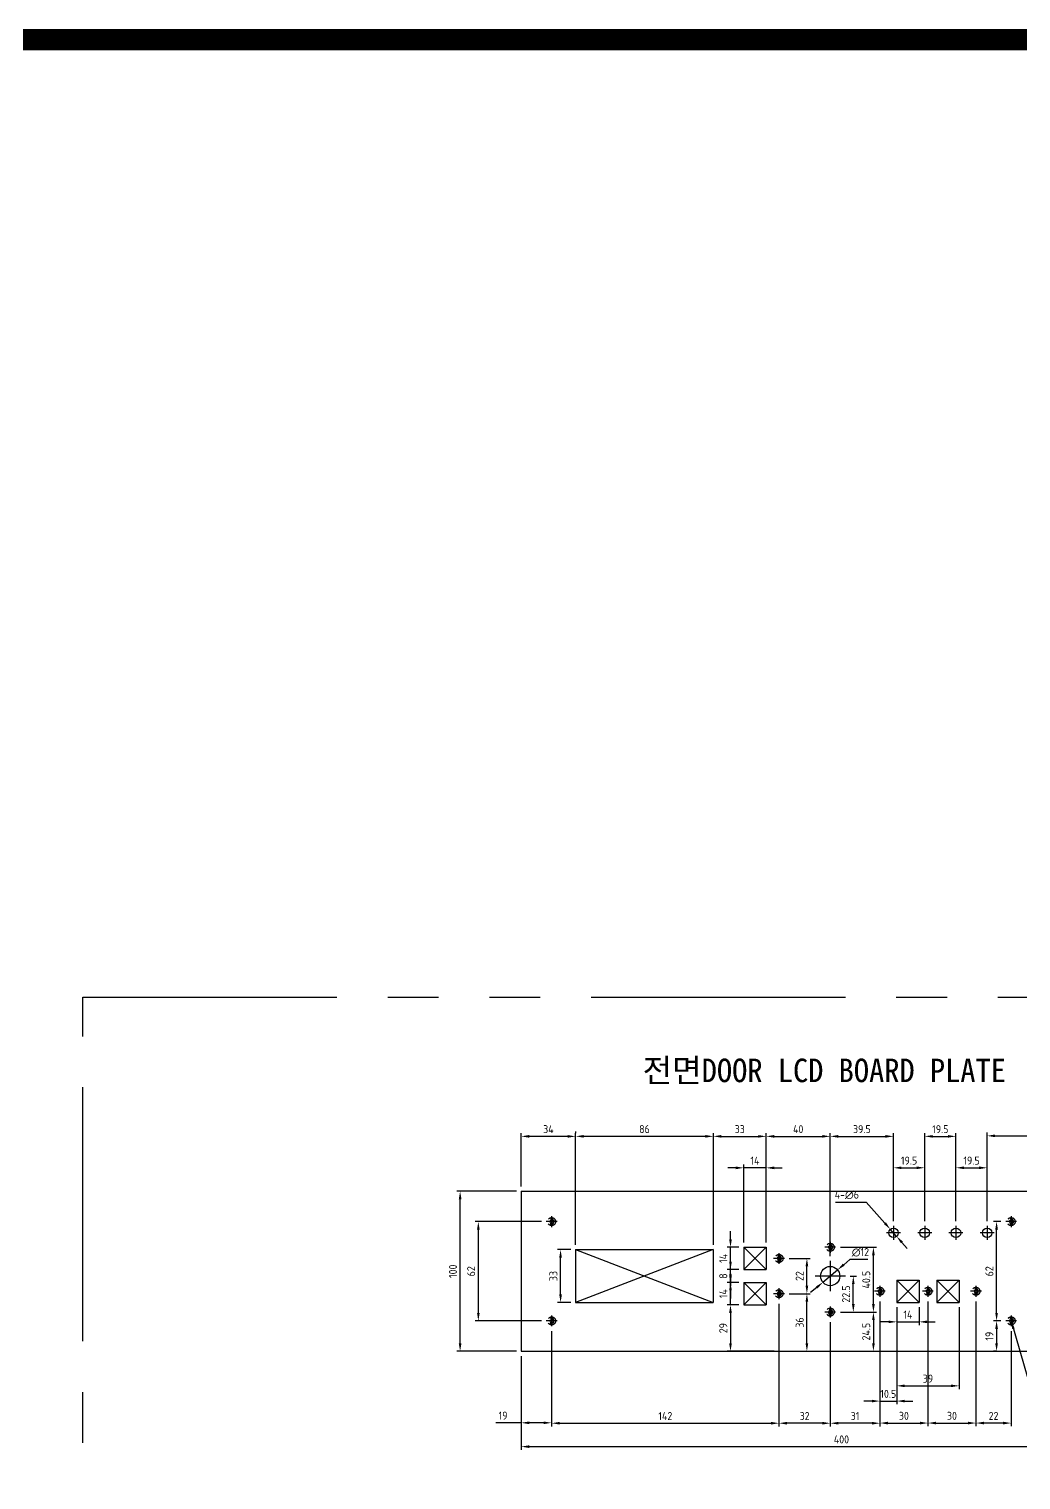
# Model space of a CAD drawing. Header units: millimetres. Extents: x 24815 to 37207, y -9299 to 5469.
# Drawn here: x 28806 to 29426, y 4474 to 5381 of the extents above; entities that cross this region are included whole.
import ezdxf
from ezdxf.enums import TextEntityAlignment as Align

# ---------------------------------------------------------------- set-up
doc = ezdxf.new("R2010")
doc.units = ezdxf.units.MM
for name, pattern in [('CENTER', [50.8, 31.75, -6.35, 6.35, -6.35]), ('HIDDEN', [9.525, 6.35, -3.175]), ('PHANTOM2', [31.75, 15.875, -3.175, 3.175, -3.175, 3.175, -3.175])]:
    doc.linetypes.add(name, pattern=pattern)
for name, color, linetype in [('CEN', 1, 'CENTER'), ('CENTER', 1, 'CENTER'), ('FORMAT-1', 7, 'Continuous')]:
    doc.layers.add(name, color=color, linetype=linetype)
doc.styles.add('HAN', font='')
doc.styles.get("Standard").update_dxf_attribs({"font": 'ISOCP.SHX', "bigfont": 'WHGTXT.SHX'})
doc.styles.get('HAN').set_extended_font_data('GulimChe')
doc.dimstyles.new('PSTEK-2', dxfattribs={"dimtxt": 5, "dimasz": 5, "dimexe": 2, "dimexo": 3, "dimgap": 2, "dimtad": 1, "dimtoh": 1, "dimrnd": 0.05, "dimdsep": 46, "dimtxsty": 'Standard', "dimcen": 0, "dimclrt": 3, "dimadec": 1, "dimazin": 2, "dimtfac": 1, "dimtmove": 0, "dimatfit": 3, "dimfxl": 0, "dimtolj": 1, "dimtzin": 0, "dimarcsym": 0})

# ---------------------------------------------------------------- blocks, each defined once
blk = doc.blocks.new('format-3')
at = {"layer": 'FORMAT-1', "const_width": 0.7}
blk.add_lwpolyline([(13, 5), (13, 286.3), (414.5, 286.3), (414.5, 5)], close=True, dxfattribs=at)
at = {"style": 'HAN'}
for tag, height, p in [('MODEL-NAME', 3, (386.095, 31.525)), ('SCALE', 2.7, (320.808, 26.294)), ('PART-NAME', 3, (386.095, 26.294)), ('PART-NO', 3, (386.095, 21.014)), ('DRA-BY', 3, (260.72, 19.442)), ('CH-BY', 3, (277.209, 19.442)), ('APP-BY', 3, (293.697, 19.442)), ('관련업체', 3, (333.523, 9.263)), ('DRA-DATE', 2.5, (260.72, 7.475)), ('CH-DATE', 2.5, (277.209, 7.475)), ('APP-DATE', 2.5, (293.697, 7.475))]:
    blk.add_attdef(tag, text='', height=height, dxfattribs=at).set_placement(p, align=Align.MIDDLE_CENTER)
blk = doc.blocks.new('*D308')
at = {"color": 0, "lineweight": -2}
for p, q in [((29281.09, 4612.59), (29294.14, 4612.59)), ((29292.14, 4595.59), (29292.14, 4607.59)), ((29281.09, 4590.59), (29294.14, 4590.59))]:
    blk.add_line(p, q, dxfattribs=at)
at = {"color": 0}
for points in [[(29291.3, 4607.59), (29292.97, 4607.59), (29292.14, 4612.59)], [(29291.3, 4595.59), (29292.97, 4595.59), (29292.14, 4590.59)]]:
    blk.add_solid(points, dxfattribs=at)
at = {"layer": 'Defpoints', "color": 0}
for p in [(29278.09, 4612.59), (29292.14, 4612.59), (29278.09, 4590.59)]:
    blk.add_point(p, dxfattribs=at)
at = {"color": 2, "insert": (29287.63, 4601.59), "char_height": 5, "attachment_point": 5, "rotation": 90}
blk.add_mtext('\\A1;22', dxfattribs=at)
blk = doc.blocks.new('*D309')
at = {"color": 0, "lineweight": -2}
for p, q in [((29266.71, 4627.09), (29266.71, 4690.87)), ((29271.71, 4688.87), (29301.71, 4688.87)), ((29306.71, 4614.07), (29306.71, 4690.87))]:
    blk.add_line(p, q, dxfattribs=at)
at = {"color": 0}
for points in [[(29271.71, 4689.71), (29271.71, 4688.04), (29266.71, 4688.87)], [(29301.71, 4689.71), (29301.71, 4688.04), (29306.71, 4688.87)]]:
    blk.add_solid(points, dxfattribs=at)
at = {"layer": 'Defpoints', "color": 0}
for p in [(29306.71, 4688.87), (29266.71, 4624.09), (29306.71, 4611.07)]:
    blk.add_point(p, dxfattribs=at)
at = {"color": 2, "insert": (29286.71, 4693.37), "char_height": 5, "attachment_point": 5}
blk.add_mtext('\\A1;40', dxfattribs=at)
blk = doc.blocks.new('*D310')
at = {"color": 0, "lineweight": -2}
for p, q in [((29281.09, 4590.59), (29294.14, 4590.59)), ((29292.14, 4559.59), (29292.14, 4585.59)), ((29277.71, 4554.59), (29294.14, 4554.59))]:
    blk.add_line(p, q, dxfattribs=at)
at = {"color": 0}
for points in [[(29291.3, 4585.59), (29292.97, 4585.59), (29292.14, 4590.59)], [(29291.3, 4559.59), (29292.97, 4559.59), (29292.14, 4554.59)]]:
    blk.add_solid(points, dxfattribs=at)
at = {"layer": 'Defpoints', "color": 0}
for p in [(29278.09, 4590.59), (29292.14, 4590.59), (29274.71, 4554.59)]:
    blk.add_point(p, dxfattribs=at)
at = {"color": 2, "insert": (29287.64, 4572.59), "char_height": 5, "attachment_point": 5, "rotation": 90}
blk.add_mtext('\\A1;36', dxfattribs=at)
blk = doc.blocks.new('*D311')
at = {"color": 0, "lineweight": -2}
for p, q in [((29337.71, 4585.7), (29337.71, 4521.49)), ((29348.21, 4582.09), (29348.21, 4521.49)), ((29332.71, 4523.49), (29327.71, 4523.49)), ((29337.71, 4523.49), (29348.21, 4523.49)), ((29353.21, 4523.49), (29358.21, 4523.49))]:
    blk.add_line(p, q, dxfattribs=at)
at = {"color": 0}
for points in [[(29332.71, 4524.32), (29332.71, 4522.66), (29337.71, 4523.49)], [(29353.21, 4524.32), (29353.21, 4522.66), (29348.21, 4523.49)]]:
    blk.add_solid(points, dxfattribs=at)
at = {"layer": 'Defpoints', "color": 0}
for p in [(29337.71, 4588.7), (29348.21, 4585.09), (29348.21, 4523.49)]:
    blk.add_point(p, dxfattribs=at)
at = {"color": 2, "insert": (29342.96, 4527.99), "char_height": 5, "attachment_point": 5}
blk.add_mtext('\\A1;10.5', dxfattribs=at)
blk = doc.blocks.new('*D312')
at = {"color": 0, "lineweight": -2}
for p, q in [((29274.71, 4582.2), (29274.71, 4507.66)), ((29306.71, 4572.7), (29306.71, 4507.66)), ((29301.71, 4509.66), (29279.71, 4509.66))]:
    blk.add_line(p, q, dxfattribs=at)
at = {"color": 0}
for points in [[(29279.71, 4510.49), (29279.71, 4508.82), (29274.71, 4509.66)], [(29301.71, 4510.49), (29301.71, 4508.82), (29306.71, 4509.66)]]:
    blk.add_solid(points, dxfattribs=at)
at = {"layer": 'Defpoints', "color": 0}
for p in [(29274.71, 4585.2), (29306.71, 4575.7), (29274.71, 4509.66)]:
    blk.add_point(p, dxfattribs=at)
at = {"color": 2, "insert": (29290.71, 4514.16), "char_height": 5, "attachment_point": 5}
blk.add_mtext('\\A1;32', dxfattribs=at)
blk = doc.blocks.new('*D313')
at = {"color": 0, "lineweight": -2}
for p, q in [((29113.71, 4551.59), (29113.71, 4493.03)), ((29513.71, 4551.59), (29513.71, 4493.03)), ((29118.71, 4495.03), (29508.71, 4495.03))]:
    blk.add_line(p, q, dxfattribs=at)
at = {"color": 0}
for points in [[(29118.71, 4495.86), (29118.71, 4494.2), (29113.71, 4495.03)], [(29508.71, 4495.86), (29508.71, 4494.2), (29513.71, 4495.03)]]:
    blk.add_solid(points, dxfattribs=at)
at = {"layer": 'Defpoints', "color": 0}
for p in [(29113.71, 4554.59), (29513.71, 4554.59), (29513.71, 4495.03)]:
    blk.add_point(p, dxfattribs=at)
at = {"color": 2, "insert": (29313.71, 4499.53), "char_height": 5, "attachment_point": 5}
blk.add_mtext('\\A1;400', dxfattribs=at)
blk = doc.blocks.new('*D314')
at = {"color": 0, "lineweight": -2}
for p, q in [((29247.71, 4669.2), (29242.71, 4669.2)), ((29252.71, 4622.59), (29252.71, 4671.2)), ((29266.71, 4669.2), (29252.71, 4669.2)), ((29266.71, 4625.09), (29266.71, 4671.2)), ((29271.71, 4669.2), (29276.71, 4669.2))]:
    blk.add_line(p, q, dxfattribs=at)
at = {"color": 0}
for points in [[(29247.71, 4670.03), (29247.71, 4668.36), (29252.71, 4669.2)], [(29271.71, 4670.03), (29271.71, 4668.36), (29266.71, 4669.2)]]:
    blk.add_solid(points, dxfattribs=at)
at = {"layer": 'Defpoints', "color": 0}
for p in [(29252.71, 4669.2), (29252.71, 4619.59), (29266.71, 4622.09)]:
    blk.add_point(p, dxfattribs=at)
at = {"color": 2, "insert": (29259.71, 4673.7), "char_height": 5, "attachment_point": 5}
blk.add_mtext('\\A1;14', dxfattribs=at)
blk = doc.blocks.new('*D315')
at = {"color": 0, "lineweight": -2}
for p, q in [((29233.71, 4623.09), (29233.71, 4690.87)), ((29238.71, 4688.87), (29261.71, 4688.87)), ((29266.71, 4622.59), (29266.71, 4690.87))]:
    blk.add_line(p, q, dxfattribs=at)
at = {"color": 0}
for points in [[(29238.71, 4689.71), (29238.71, 4688.04), (29233.71, 4688.87)], [(29261.71, 4689.71), (29261.71, 4688.04), (29266.71, 4688.87)]]:
    blk.add_solid(points, dxfattribs=at)
at = {"layer": 'Defpoints', "color": 0}
for p in [(29266.71, 4688.87), (29233.71, 4620.09), (29266.71, 4619.59)]:
    blk.add_point(p, dxfattribs=at)
at = {"color": 2, "insert": (29250.21, 4693.37), "char_height": 5, "attachment_point": 5}
blk.add_mtext('\\A1;33', dxfattribs=at)
blk = doc.blocks.new('*D316')
at = {"color": 0, "lineweight": -2}
for p, q in [((29244.42, 4602.59), (29244.42, 4607.59)), ((29249.71, 4597.59), (29242.42, 4597.59)), ((29244.42, 4583.59), (29244.42, 4597.59)), ((29249.71, 4583.59), (29242.42, 4583.59)), ((29244.42, 4578.59), (29244.42, 4573.59))]:
    blk.add_line(p, q, dxfattribs=at)
at = {"color": 0}
for points in [[(29243.59, 4602.59), (29245.26, 4602.59), (29244.42, 4597.59)], [(29243.59, 4578.59), (29245.26, 4578.59), (29244.42, 4583.59)]]:
    blk.add_solid(points, dxfattribs=at)
at = {"layer": 'Defpoints', "color": 0}
for p in [(29244.42, 4597.59), (29252.71, 4597.59), (29252.71, 4583.59)]:
    blk.add_point(p, dxfattribs=at)
at = {"color": 2, "insert": (29239.92, 4590.59), "char_height": 5, "attachment_point": 5, "rotation": 90}
blk.add_mtext('\\A1;14', dxfattribs=at)
blk = doc.blocks.new('*D317')
at = {"color": 0, "lineweight": -2}
for p, q in [((29249.71, 4583.59), (29242.42, 4583.59)), ((29244.42, 4578.59), (29244.42, 4559.59)), ((29271.71, 4554.59), (29242.42, 4554.59))]:
    blk.add_line(p, q, dxfattribs=at)
at = {"color": 0}
for points in [[(29243.58, 4578.59), (29245.25, 4578.59), (29244.42, 4583.59)], [(29243.58, 4559.59), (29245.25, 4559.59), (29244.42, 4554.59)]]:
    blk.add_solid(points, dxfattribs=at)
at = {"layer": 'Defpoints', "color": 0}
for p in [(29252.71, 4583.59), (29244.42, 4554.59), (29274.71, 4554.59)]:
    blk.add_point(p, dxfattribs=at)
at = {"color": 2, "insert": (29239.92, 4569.09), "char_height": 5, "attachment_point": 5, "rotation": 90}
blk.add_mtext('\\A1;29', dxfattribs=at)
blk = doc.blocks.new('*D318')
at = {"color": 0, "lineweight": -2}
for p, q in [((29144.71, 4618.09), (29136.3, 4618.09)), ((29138.3, 4590.09), (29138.3, 4613.09)), ((29144.71, 4585.09), (29136.3, 4585.09))]:
    blk.add_line(p, q, dxfattribs=at)
at = {"color": 0}
for points in [[(29137.46, 4613.09), (29139.13, 4613.09), (29138.3, 4618.09)], [(29137.46, 4590.09), (29139.13, 4590.09), (29138.3, 4585.09)]]:
    blk.add_solid(points, dxfattribs=at)
at = {"layer": 'Defpoints', "color": 0}
for p in [(29138.3, 4618.09), (29147.71, 4618.09), (29147.71, 4585.09)]:
    blk.add_point(p, dxfattribs=at)
at = {"color": 2, "insert": (29133.8, 4601.59), "char_height": 5, "attachment_point": 5, "rotation": 90}
blk.add_mtext('\\A1;33', dxfattribs=at)
blk = doc.blocks.new('*D319')
at = {"color": 0, "lineweight": -2}
for p, q in [((29113.71, 4657.59), (29113.71, 4690.86)), ((29142.71, 4688.86), (29118.71, 4688.86)), ((29147.71, 4621.09), (29147.71, 4690.86))]:
    blk.add_line(p, q, dxfattribs=at)
at = {"color": 0}
for points in [[(29118.71, 4689.69), (29118.71, 4688.02), (29113.71, 4688.86)], [(29142.71, 4689.69), (29142.71, 4688.02), (29147.71, 4688.86)]]:
    blk.add_solid(points, dxfattribs=at)
at = {"layer": 'Defpoints', "color": 0}
for p in [(29113.71, 4688.86), (29113.71, 4654.59), (29147.71, 4618.09)]:
    blk.add_point(p, dxfattribs=at)
at = {"color": 3, "insert": (29130.71, 4693.36), "char_height": 5, "attachment_point": 5}
blk.add_mtext('\\A1;34', dxfattribs=at)
blk = doc.blocks.new('*D320')
at = {"color": 0, "lineweight": -2}
for p, q in [((29110.71, 4654.59), (29073.57, 4654.59)), ((29075.57, 4559.59), (29075.57, 4649.59)), ((29110.71, 4554.59), (29073.57, 4554.59))]:
    blk.add_line(p, q, dxfattribs=at)
at = {"color": 0}
for points in [[(29074.74, 4649.59), (29076.41, 4649.59), (29075.57, 4654.59)], [(29074.74, 4559.59), (29076.41, 4559.59), (29075.57, 4554.59)]]:
    blk.add_solid(points, dxfattribs=at)
at = {"layer": 'Defpoints', "color": 0}
for p in [(29075.57, 4654.59), (29113.71, 4654.59), (29113.71, 4554.59)]:
    blk.add_point(p, dxfattribs=at)
at = {"color": 2, "insert": (29071.07, 4604.59), "char_height": 5, "attachment_point": 5, "rotation": 90}
blk.add_mtext('\\A1;100', dxfattribs=at)
blk = doc.blocks.new('*D321')
at = {"color": 0, "lineweight": -2}
for p, q in [((29126.32, 4635.59), (29084.95, 4635.59)), ((29086.95, 4578.59), (29086.95, 4630.59)), ((29126.32, 4573.59), (29084.95, 4573.59))]:
    blk.add_line(p, q, dxfattribs=at)
at = {"color": 0}
for points in [[(29086.12, 4630.59), (29087.79, 4630.59), (29086.95, 4635.59)], [(29086.12, 4578.59), (29087.79, 4578.59), (29086.95, 4573.59)]]:
    blk.add_solid(points, dxfattribs=at)
at = {"layer": 'Defpoints', "color": 0}
for p in [(29086.95, 4635.59), (29129.32, 4635.59), (29129.32, 4573.59)]:
    blk.add_point(p, dxfattribs=at)
at = {"color": 2, "insert": (29082.45, 4604.59), "char_height": 5, "attachment_point": 5, "rotation": 90}
blk.add_mtext('\\A1;62', dxfattribs=at)
blk = doc.blocks.new('*D322')
at = {"color": 0, "lineweight": -2}
for p, q in [((29132.71, 4567.2), (29132.71, 4507.92)), ((29113.71, 4551.59), (29113.71, 4507.92)), ((29113.71, 4509.92), (29097.94, 4509.92)), ((29127.71, 4509.92), (29118.71, 4509.92))]:
    blk.add_line(p, q, dxfattribs=at)
at = {"color": 0}
for points in [[(29118.71, 4510.75), (29118.71, 4509.09), (29113.71, 4509.92)], [(29127.71, 4510.75), (29127.71, 4509.09), (29132.71, 4509.92)]]:
    blk.add_solid(points, dxfattribs=at)
at = {"layer": 'Defpoints', "color": 0}
for p in [(29132.71, 4570.2), (29113.71, 4554.59), (29132.71, 4509.92)]:
    blk.add_point(p, dxfattribs=at)
at = {"color": 2, "insert": (29102.37, 4514.42), "char_height": 5, "attachment_point": 5}
blk.add_mtext('\\A1;19', dxfattribs=at)
blk = doc.blocks.new('*D323')
at = {"color": 0, "lineweight": -2}
for p, q in [((29147.71, 4691.87), (29147.71, 4690.87)), ((29228.71, 4688.87), (29152.71, 4688.87)), ((29233.71, 4621.09), (29233.71, 4690.87))]:
    blk.add_line(p, q, dxfattribs=at)
at = {"color": 0}
for points in [[(29152.71, 4689.71), (29152.71, 4688.04), (29147.71, 4688.87)], [(29228.71, 4689.71), (29228.71, 4688.04), (29233.71, 4688.87)]]:
    blk.add_solid(points, dxfattribs=at)
at = {"layer": 'Defpoints', "color": 0}
for p in [(29147.71, 4688.87), (29147.71, 4688.87), (29233.71, 4618.09)]:
    blk.add_point(p, dxfattribs=at)
at = {"color": 2, "insert": (29190.71, 4693.37), "char_height": 5, "attachment_point": 5}
blk.add_mtext('\\A1;86', dxfattribs=at)
blk = doc.blocks.new('*D324')
at = {"color": 0, "lineweight": -2}
for p, q in [((29274.71, 4584.2), (29274.71, 4507.66)), ((29132.71, 4567.2), (29132.71, 4507.66)), ((29137.71, 4509.66), (29269.71, 4509.66))]:
    blk.add_line(p, q, dxfattribs=at)
at = {"color": 0}
for points in [[(29137.71, 4510.49), (29137.71, 4508.82), (29132.71, 4509.66)], [(29269.71, 4510.49), (29269.71, 4508.82), (29274.71, 4509.66)]]:
    blk.add_solid(points, dxfattribs=at)
at = {"layer": 'Defpoints', "color": 0}
for p in [(29274.71, 4587.2), (29132.71, 4570.2), (29274.71, 4509.66)]:
    blk.add_point(p, dxfattribs=at)
at = {"color": 2, "insert": (29203.71, 4514.16), "char_height": 5, "attachment_point": 5}
blk.add_mtext('\\A1;142', dxfattribs=at)
blk = doc.blocks.new('*D325')
at = {"color": 0, "lineweight": -2}
for p, q in [((29302.12, 4597.71), (29311.29, 4605.46)), ((29318.93, 4611.91), (29315.11, 4608.69)), ((29330.23, 4611.91), (29318.93, 4611.91)), ((29298.3, 4594.49), (29294.48, 4591.26))]:
    blk.add_line(p, q, dxfattribs=at)
at = {"color": 0}
for points in [[(29314.57, 4609.32), (29315.65, 4608.05), (29311.29, 4605.46)], [(29297.77, 4595.12), (29298.84, 4593.85), (29302.12, 4597.71)]]:
    blk.add_solid(points, dxfattribs=at)
at = {"layer": 'Defpoints', "color": 0}
for p in [(29311.29, 4605.46), (29302.12, 4597.71)]:
    blk.add_point(p, dxfattribs=at)
at = {"color": 2, "insert": (29325.58, 4616.41), "char_height": 5, "attachment_point": 5}
blk.add_mtext('\\A1;∅12', dxfattribs=at)
blk = doc.blocks.new('*D326')
at = {"color": 0, "lineweight": -2}
for p, q in [((29319.19, 4601.59), (29323.12, 4601.59)), ((29321.12, 4584.09), (29321.12, 4596.59)), ((29315.09, 4579.09), (29323.12, 4579.09))]:
    blk.add_line(p, q, dxfattribs=at)
at = {"color": 0}
for points in [[(29320.29, 4596.59), (29321.96, 4596.59), (29321.12, 4601.59)], [(29320.29, 4584.09), (29321.96, 4584.09), (29321.12, 4579.09)]]:
    blk.add_solid(points, dxfattribs=at)
at = {"layer": 'Defpoints', "color": 0}
for p in [(29316.19, 4601.59), (29321.12, 4601.59), (29312.09, 4579.09)]:
    blk.add_point(p, dxfattribs=at)
at = {"color": 2, "insert": (29316.62, 4590.34), "char_height": 5, "attachment_point": 5, "rotation": 90}
blk.add_mtext('\\A1;22.5', dxfattribs=at)
blk = doc.blocks.new('*D327')
at = {"color": 0, "lineweight": -2}
for p, q in [((29306.71, 4614.07), (29306.71, 4690.87)), ((29311.71, 4688.87), (29341.21, 4688.87)), ((29346.21, 4635.96), (29346.21, 4690.87))]:
    blk.add_line(p, q, dxfattribs=at)
at = {"color": 0}
for points in [[(29311.71, 4689.71), (29311.71, 4688.04), (29306.71, 4688.87)], [(29341.21, 4689.71), (29341.21, 4688.04), (29346.21, 4688.87)]]:
    blk.add_solid(points, dxfattribs=at)
at = {"layer": 'Defpoints', "color": 0}
for p in [(29346.21, 4688.87), (29346.21, 4632.96), (29306.71, 4611.07)]:
    blk.add_point(p, dxfattribs=at)
at = {"color": 2, "insert": (29326.46, 4693.37), "char_height": 5, "attachment_point": 5}
blk.add_mtext('\\A1;39.5', dxfattribs=at)
blk = doc.blocks.new('*D328')
at = {"color": 0, "lineweight": -2}
for p, q in [((29313.09, 4619.59), (29335.68, 4619.59)), ((29333.68, 4584.09), (29333.68, 4614.59)), ((29315.09, 4579.09), (29335.68, 4579.09))]:
    blk.add_line(p, q, dxfattribs=at)
at = {"color": 0}
for points in [[(29332.85, 4614.59), (29334.52, 4614.59), (29333.68, 4619.59)], [(29332.85, 4584.09), (29334.52, 4584.09), (29333.68, 4579.09)]]:
    blk.add_solid(points, dxfattribs=at)
at = {"layer": 'Defpoints', "color": 0}
for p in [(29310.09, 4619.59), (29333.68, 4619.59), (29312.09, 4579.09)]:
    blk.add_point(p, dxfattribs=at)
at = {"color": 2, "insert": (29329.18, 4599.34), "char_height": 5, "attachment_point": 5, "rotation": 90}
blk.add_mtext('\\A1;40.5', dxfattribs=at)
blk = doc.blocks.new('*D329')
at = {"color": 0, "lineweight": -2}
for p, q in [((29313.09, 4579.09), (29335.68, 4579.09)), ((29333.68, 4574.09), (29333.68, 4559.59)), ((29309.71, 4554.59), (29335.68, 4554.59))]:
    blk.add_line(p, q, dxfattribs=at)
at = {"color": 0}
for points in [[(29332.85, 4574.09), (29334.52, 4574.09), (29333.68, 4579.09)], [(29332.85, 4559.59), (29334.52, 4559.59), (29333.68, 4554.59)]]:
    blk.add_solid(points, dxfattribs=at)
at = {"layer": 'Defpoints', "color": 0}
for p in [(29310.09, 4579.09), (29306.71, 4554.59), (29333.68, 4554.59)]:
    blk.add_point(p, dxfattribs=at)
at = {"color": 2, "insert": (29329.18, 4566.84), "char_height": 5, "attachment_point": 5, "rotation": 90}
blk.add_mtext('\\A1;24.5', dxfattribs=at)
blk = doc.blocks.new('*D330')
at = {"color": 0, "lineweight": -2}
for p, q in [((29367.71, 4585.7), (29367.71, 4507.76)), ((29397.71, 4585.7), (29397.71, 4507.76)), ((29372.71, 4509.76), (29392.71, 4509.76))]:
    blk.add_line(p, q, dxfattribs=at)
at = {"color": 0}
for points in [[(29372.71, 4510.59), (29372.71, 4508.92), (29367.71, 4509.76)], [(29392.71, 4510.59), (29392.71, 4508.92), (29397.71, 4509.76)]]:
    blk.add_solid(points, dxfattribs=at)
at = {"layer": 'Defpoints', "color": 0}
for p in [(29367.71, 4588.7), (29397.71, 4588.7), (29397.71, 4509.76)]:
    blk.add_point(p, dxfattribs=at)
at = {"color": 2, "insert": (29382.71, 4514.26), "char_height": 5, "attachment_point": 5}
blk.add_mtext('\\A1;30', dxfattribs=at)
blk = doc.blocks.new('*D331')
at = {"color": 0, "lineweight": -2}
for p, q in [((29337.71, 4585.7), (29337.71, 4507.76)), ((29367.71, 4585.7), (29367.71, 4507.76)), ((29342.71, 4509.76), (29362.71, 4509.76))]:
    blk.add_line(p, q, dxfattribs=at)
at = {"color": 0}
for points in [[(29342.71, 4510.59), (29342.71, 4508.92), (29337.71, 4509.76)], [(29362.71, 4510.59), (29362.71, 4508.92), (29367.71, 4509.76)]]:
    blk.add_solid(points, dxfattribs=at)
at = {"layer": 'Defpoints', "color": 0}
for p in [(29337.71, 4588.7), (29367.71, 4588.7), (29367.71, 4509.76)]:
    blk.add_point(p, dxfattribs=at)
at = {"color": 2, "insert": (29352.71, 4514.26), "char_height": 5, "attachment_point": 5}
blk.add_mtext('\\A1;30', dxfattribs=at)
blk = doc.blocks.new('*D332')
at = {"color": 0, "lineweight": -2}
for p, q in [((29397.71, 4583.7), (29397.71, 4507.75)), ((29419.71, 4567.2), (29419.71, 4507.75)), ((29414.71, 4509.75), (29402.71, 4509.75))]:
    blk.add_line(p, q, dxfattribs=at)
at = {"color": 0}
for points in [[(29402.71, 4510.59), (29402.71, 4508.92), (29397.71, 4509.75)], [(29414.71, 4510.59), (29414.71, 4508.92), (29419.71, 4509.75)]]:
    blk.add_solid(points, dxfattribs=at)
at = {"layer": 'Defpoints', "color": 0}
for p in [(29397.71, 4586.7), (29419.71, 4570.2), (29397.71, 4509.75)]:
    blk.add_point(p, dxfattribs=at)
at = {"color": 2, "insert": (29408.71, 4514.25), "char_height": 5, "attachment_point": 5}
blk.add_mtext('\\A1;22', dxfattribs=at)
blk = doc.blocks.new('*D333')
at = {"color": 0, "lineweight": -2}
for p, q in [((29337.71, 4585.7), (29337.71, 4507.66)), ((29306.71, 4572.7), (29306.71, 4507.66)), ((29332.71, 4509.66), (29311.71, 4509.66))]:
    blk.add_line(p, q, dxfattribs=at)
at = {"color": 0}
for points in [[(29311.71, 4510.49), (29311.71, 4508.82), (29306.71, 4509.66)], [(29332.71, 4510.49), (29332.71, 4508.82), (29337.71, 4509.66)]]:
    blk.add_solid(points, dxfattribs=at)
at = {"layer": 'Defpoints', "color": 0}
for p in [(29337.71, 4588.7), (29306.71, 4575.7), (29306.71, 4509.66)]:
    blk.add_point(p, dxfattribs=at)
at = {"color": 2, "insert": (29322.21, 4514.16), "char_height": 5, "attachment_point": 5}
blk.add_mtext('\\A1;31', dxfattribs=at)
blk = doc.blocks.new('*D335')
at = {"color": 0, "lineweight": -2}
for p, q in [((29404.71, 4637.96), (29404.71, 4691.19)), ((29409.71, 4689.19), (29474.71, 4689.19)), ((29479.71, 4635.59), (29479.71, 4691.19))]:
    blk.add_line(p, q, dxfattribs=at)
at = {"color": 0}
for points in [[(29409.71, 4690.03), (29409.71, 4688.36), (29404.71, 4689.19)], [(29474.71, 4690.03), (29474.71, 4688.36), (29479.71, 4689.19)]]:
    blk.add_solid(points, dxfattribs=at)
at = {"layer": 'Defpoints', "color": 0}
for p in [(29479.71, 4689.19), (29404.71, 4634.96), (29479.71, 4632.59)]:
    blk.add_point(p, dxfattribs=at)
at = {"color": 2, "insert": (29442.21, 4693.69), "char_height": 5, "attachment_point": 5}
blk.add_mtext('\\A1;75', dxfattribs=at)
blk = doc.blocks.new('*D337')
at = {"color": 0, "lineweight": -2}
for p, q in [((29385.21, 4635.96), (29385.21, 4671.23)), ((29390.21, 4669.23), (29399.71, 4669.23)), ((29404.71, 4635.96), (29404.71, 4671.23))]:
    blk.add_line(p, q, dxfattribs=at)
at = {"color": 0}
for points in [[(29390.21, 4670.06), (29390.21, 4668.4), (29385.21, 4669.23)], [(29399.71, 4670.06), (29399.71, 4668.4), (29404.71, 4669.23)]]:
    blk.add_solid(points, dxfattribs=at)
at = {"layer": 'Defpoints', "color": 0}
for p in [(29404.71, 4669.23), (29385.21, 4632.96), (29404.71, 4632.96)]:
    blk.add_point(p, dxfattribs=at)
at = {"color": 2, "insert": (29394.96, 4673.73), "char_height": 5, "attachment_point": 5}
blk.add_mtext('\\A1;19.5', dxfattribs=at)
blk = doc.blocks.new('*D338')
at = {"color": 0, "lineweight": -2}
for p, q in [((29346.21, 4637.96), (29346.21, 4671.23)), ((29351.21, 4669.23), (29360.71, 4669.23)), ((29365.71, 4637.96), (29365.71, 4671.23))]:
    blk.add_line(p, q, dxfattribs=at)
at = {"color": 0}
for points in [[(29351.21, 4670.06), (29351.21, 4668.39), (29346.21, 4669.23)], [(29360.71, 4670.06), (29360.71, 4668.39), (29365.71, 4669.23)]]:
    blk.add_solid(points, dxfattribs=at)
at = {"layer": 'Defpoints', "color": 0}
for p in [(29365.71, 4669.23), (29346.21, 4634.96), (29365.71, 4634.96)]:
    blk.add_point(p, dxfattribs=at)
at = {"color": 2, "insert": (29355.96, 4673.73), "char_height": 5, "attachment_point": 5}
blk.add_mtext('\\A1;19.5', dxfattribs=at)
blk = doc.blocks.new('*D339')
at = {"color": 0, "lineweight": -2}
for p, q in [((29365.71, 4635.96), (29365.71, 4690.87)), ((29370.71, 4688.87), (29380.21, 4688.87)), ((29385.21, 4635.96), (29385.21, 4690.87))]:
    blk.add_line(p, q, dxfattribs=at)
at = {"color": 0}
for points in [[(29370.71, 4689.7), (29370.71, 4688.03), (29365.71, 4688.87)], [(29380.21, 4689.7), (29380.21, 4688.03), (29385.21, 4688.87)]]:
    blk.add_solid(points, dxfattribs=at)
at = {"layer": 'Defpoints', "color": 0}
for p in [(29385.21, 4688.87), (29365.71, 4632.96), (29385.21, 4632.96)]:
    blk.add_point(p, dxfattribs=at)
at = {"color": 2, "insert": (29375.46, 4693.37), "char_height": 5, "attachment_point": 5}
blk.add_mtext('\\A1;19.5', dxfattribs=at)
blk = doc.blocks.new('*D340')
at = {"color": 0, "lineweight": -2}
for p, q in [((29309.95, 4647.79), (29329.25, 4647.79)), ((29329.25, 4647.79), (29340.91, 4634.58)), ((29348.19, 4626.34), (29344.22, 4630.84)), ((29351.5, 4622.59), (29354.81, 4618.84))]:
    blk.add_line(p, q, dxfattribs=at)
at = {"color": 0}
for points in [[(29341.53, 4635.14), (29340.29, 4634.03), (29344.22, 4630.84)], [(29352.13, 4623.14), (29350.88, 4622.04), (29348.19, 4626.34)]]:
    blk.add_solid(points, dxfattribs=at)
at = {"layer": 'Defpoints', "color": 0}
for p in [(29344.22, 4630.84), (29348.19, 4626.34)]:
    blk.add_point(p, dxfattribs=at)
at = {"color": 2, "insert": (29317.08, 4652.29), "char_height": 5, "attachment_point": 5}
blk.add_mtext('\\A1;4-∅6', dxfattribs=at)
blk = doc.blocks.new('*D341')
at = {"color": 0, "lineweight": -2}
for p, q in [((29348.21, 4582.09), (29348.21, 4570.98)), ((29362.21, 4582.09), (29362.21, 4570.98)), ((29343.21, 4572.98), (29338.21, 4572.98)), ((29348.21, 4572.98), (29362.21, 4572.98)), ((29367.21, 4572.98), (29372.21, 4572.98))]:
    blk.add_line(p, q, dxfattribs=at)
at = {"color": 0}
for points in [[(29343.21, 4573.81), (29343.21, 4572.15), (29348.21, 4572.98)], [(29367.21, 4573.81), (29367.21, 4572.15), (29362.21, 4572.98)]]:
    blk.add_solid(points, dxfattribs=at)
at = {"layer": 'Defpoints', "color": 0}
for p in [(29348.21, 4585.09), (29362.21, 4585.09), (29362.21, 4572.98)]:
    blk.add_point(p, dxfattribs=at)
at = {"color": 2, "insert": (29355.21, 4577.48), "char_height": 5, "attachment_point": 5}
blk.add_mtext('\\A1;14', dxfattribs=at)
blk = doc.blocks.new('*D342')
at = {"color": 0, "lineweight": -2}
for p, q in [((29413.32, 4573.59), (29408.6, 4573.59)), ((29410.6, 4568.59), (29410.6, 4559.59)), ((29410.5, 4554.59), (29408.6, 4554.59))]:
    blk.add_line(p, q, dxfattribs=at)
at = {"color": 0}
for points in [[(29409.76, 4568.59), (29411.43, 4568.59), (29410.6, 4573.59)], [(29409.76, 4559.59), (29411.43, 4559.59), (29410.6, 4554.59)]]:
    blk.add_solid(points, dxfattribs=at)
at = {"layer": 'Defpoints', "color": 0}
for p in [(29416.32, 4573.59), (29410.6, 4554.59), (29413.5, 4554.59)]:
    blk.add_point(p, dxfattribs=at)
at = {"color": 2, "insert": (29406.1, 4564.09), "char_height": 5, "attachment_point": 5, "rotation": 90}
blk.add_mtext('\\A1;19', dxfattribs=at)
blk = doc.blocks.new('*D343')
at = {"color": 0, "lineweight": -2}
for p, q in [((29413.32, 4635.59), (29408.6, 4635.59)), ((29410.6, 4578.59), (29410.6, 4630.59)), ((29413.32, 4573.59), (29408.6, 4573.59))]:
    blk.add_line(p, q, dxfattribs=at)
at = {"color": 0}
for points in [[(29409.76, 4630.59), (29411.43, 4630.59), (29410.6, 4635.59)], [(29409.76, 4578.59), (29411.43, 4578.59), (29410.6, 4573.59)]]:
    blk.add_solid(points, dxfattribs=at)
at = {"layer": 'Defpoints', "color": 0}
for p in [(29410.6, 4635.59), (29416.32, 4635.59), (29416.32, 4573.59)]:
    blk.add_point(p, dxfattribs=at)
at = {"color": 2, "insert": (29406.1, 4604.59), "char_height": 5, "attachment_point": 5, "rotation": 90}
blk.add_mtext('\\A1;62', dxfattribs=at)
blk = doc.blocks.new('*D345')
at = {"color": 0, "lineweight": -2}
for p, q in [((29348.21, 4582.09), (29348.21, 4531.01)), ((29387.21, 4582.09), (29387.21, 4531.01)), ((29353.21, 4533.01), (29382.21, 4533.01))]:
    blk.add_line(p, q, dxfattribs=at)
at = {"color": 0}
for points in [[(29353.21, 4533.84), (29353.21, 4532.18), (29348.21, 4533.01)], [(29382.21, 4533.84), (29382.21, 4532.18), (29387.21, 4533.01)]]:
    blk.add_solid(points, dxfattribs=at)
at = {"layer": 'Defpoints', "color": 0}
for p in [(29348.21, 4585.09), (29387.21, 4585.09), (29387.21, 4533.01)]:
    blk.add_point(p, dxfattribs=at)
at = {"color": 2, "insert": (29367.71, 4537.51), "char_height": 5, "attachment_point": 5}
blk.add_mtext('\\A1;39', dxfattribs=at)
blk = doc.blocks.new('*D346')
at = {"color": 0, "lineweight": -2}
for p, q in [((29244.42, 4610.59), (29244.42, 4615.59)), ((29249.71, 4605.59), (29242.42, 4605.59)), ((29244.42, 4597.59), (29244.42, 4605.59)), ((29249.71, 4597.59), (29242.42, 4597.59)), ((29244.42, 4592.59), (29244.42, 4587.59))]:
    blk.add_line(p, q, dxfattribs=at)
at = {"color": 0}
for points in [[(29243.59, 4610.59), (29245.26, 4610.59), (29244.42, 4605.59)], [(29243.59, 4592.59), (29245.26, 4592.59), (29244.42, 4597.59)]]:
    blk.add_solid(points, dxfattribs=at)
at = {"layer": 'Defpoints', "color": 0}
for p in [(29244.42, 4605.59), (29252.71, 4605.59), (29252.71, 4597.59)]:
    blk.add_point(p, dxfattribs=at)
at = {"color": 2, "insert": (29239.92, 4601.59), "char_height": 5, "attachment_point": 5, "rotation": 90}
blk.add_mtext('\\A1;8', dxfattribs=at)
blk = doc.blocks.new('*D347')
at = {"color": 0, "lineweight": -2}
for p, q in [((29244.42, 4624.59), (29244.42, 4629.59)), ((29249.71, 4619.59), (29242.42, 4619.59)), ((29244.42, 4605.59), (29244.42, 4619.59)), ((29249.71, 4605.59), (29242.42, 4605.59)), ((29244.42, 4600.59), (29244.42, 4595.59))]:
    blk.add_line(p, q, dxfattribs=at)
at = {"color": 0}
for points in [[(29243.59, 4624.59), (29245.26, 4624.59), (29244.42, 4619.59)], [(29243.59, 4600.59), (29245.26, 4600.59), (29244.42, 4605.59)]]:
    blk.add_solid(points, dxfattribs=at)
at = {"layer": 'Defpoints', "color": 0}
for p in [(29244.42, 4619.59), (29252.71, 4619.59), (29252.71, 4605.59)]:
    blk.add_point(p, dxfattribs=at)
at = {"color": 2, "insert": (29239.92, 4612.59), "char_height": 5, "attachment_point": 5, "rotation": 90}
blk.add_mtext('\\A1;14', dxfattribs=at)

msp = doc.modelspace()

# ---------------------------------------------------------------- linework, layer by layer
at = {"color": 3}
for p, q in [((29113.705, 4654.587), (29513.705, 4654.587)), ((29113.705, 4654.587), (29113.705, 4554.587)), ((29147.705, 4618.087), (29147.705, 4585.087)), ((29147.705, 4618.087), (29233.705, 4618.087)), ((29233.705, 4618.087), (29233.705, 4585.087)), ((29252.705, 4619.587), (29252.705, 4605.587)), ((29252.705, 4619.587), (29266.705, 4619.587)), ((29266.705, 4619.587), (29266.705, 4605.587)), ((29252.705, 4605.587), (29266.705, 4605.587)), ((29252.705, 4597.587), (29252.705, 4583.587)), ((29252.705, 4597.587), (29266.705, 4597.587)), ((29266.705, 4597.587), (29266.705, 4583.587)), ((29348.205, 4599.087), (29348.205, 4585.087)), ((29348.205, 4599.087), (29362.205, 4599.087)), ((29362.205, 4599.087), (29362.205, 4585.087)), ((29373.205, 4599.087), (29387.205, 4599.087)), ((29373.205, 4599.087), (29373.205, 4585.087)), ((29387.205, 4599.087), (29387.205, 4585.087)), ((29147.705, 4585.087), (29233.705, 4585.087)), ((29252.705, 4583.587), (29266.705, 4583.587)), ((29348.205, 4585.087), (29362.205, 4585.087)), ((29373.205, 4585.087), (29387.205, 4585.087)), ((29113.705, 4554.587), (29513.705, 4554.587))]:
    msp.add_line(p, q, dxfattribs=at)
for p, q in [((29233.705, 4618.087), (29147.705, 4585.087)), ((29147.705, 4618.087), (29233.705, 4585.087)), ((29266.705, 4619.587), (29252.705, 4605.587)), ((29252.705, 4619.587), (29266.705, 4605.587)), ((29266.705, 4597.587), (29252.705, 4583.587)), ((29252.705, 4597.587), (29266.705, 4583.587)), ((29348.205, 4599.087), (29362.205, 4585.087)), ((29362.205, 4599.087), (29348.205, 4585.087)), ((29373.205, 4599.087), (29387.205, 4585.087)), ((29387.205, 4599.087), (29373.205, 4585.087)), ((29337.705, 4584.698), (29337.705, 4551.973))]:
    msp.add_line(p, q)
at = {"color": 1, "linetype": 'PHANTOM2', "ltscale": 10}
msp.add_lwpolyline([(28839.894, 4775.743), (30289.35, 4775.743), (30289.35, 3608.349), (28839.894, 3608.349)], close=True, dxfattribs=at)
at = {"color": 0, "linetype": 'HIDDEN'}
for centre in [(29132.705, 4635.587), (29419.705, 4635.587), (29274.705, 4612.587), (29306.705, 4619.587), (29274.705, 4590.587), (29337.705, 4592.087), (29367.705, 4592.087), (29397.705, 4592.087), (29306.705, 4579.087), (29132.705, 4573.587), (29419.705, 4573.587)]:
    msp.add_circle(centre, 2.5, dxfattribs=at)
at = {"color": 3}
for centre, radius in [((29132.705, 4635.587), 1), ((29419.705, 4635.587), 1), ((29346.205, 4628.587), 3), ((29365.705, 4628.587), 3), ((29385.205, 4628.587), 3), ((29404.705, 4628.587), 3), ((29306.705, 4619.587), 1), ((29274.705, 4612.587), 1), ((29306.705, 4601.587), 6), ((29274.705, 4590.587), 1), ((29337.705, 4592.087), 1), ((29367.705, 4592.087), 1), ((29397.705, 4592.087), 1), ((29306.705, 4579.087), 1), ((29132.705, 4573.587), 1), ((29419.705, 4573.587), 1)]:
    msp.add_circle(centre, radius, dxfattribs=at)
at = {"color": 0, "linetype": 'HIDDEN'}
for centre in [(29132.705, 4635.587), (29419.705, 4635.587), (29274.705, 4612.587), (29306.705, 4619.587), (29274.705, 4590.587), (29337.705, 4592.087), (29367.705, 4592.087), (29397.705, 4592.087), (29306.705, 4579.087), (29132.705, 4573.587), (29419.705, 4573.587)]:
    msp.add_arc(centre, 1.5, 231.882315, 126.667611, dxfattribs=at)
at = {"layer": 'CEN', "color": 1, "linetype": 'CENTER'}
for p, q in [((29306.705, 4611.071), (29306.705, 4592.103)), ((29316.19, 4601.587), (29297.221, 4601.587))]:
    msp.add_line(p, q, dxfattribs=at)
at = {"layer": 'CENTER', "linetype": 'CENTER'}
for p, q in [((29136.094, 4635.587), (29129.317, 4635.587)), ((29132.705, 4638.976), (29132.705, 4632.198)), ((29346.205, 4632.963), (29346.205, 4624.211)), ((29365.705, 4632.963), (29365.705, 4624.211)), ((29385.205, 4632.963), (29385.205, 4624.211)), ((29404.705, 4632.963), (29404.705, 4624.211)), ((29423.094, 4635.587), (29416.317, 4635.587)), ((29419.705, 4638.976), (29419.705, 4632.198)), ((29306.705, 4622.976), (29306.705, 4616.198)), ((29350.581, 4628.587), (29341.829, 4628.587)), ((29370.081, 4628.587), (29361.329, 4628.587)), ((29389.581, 4628.587), (29380.829, 4628.587)), ((29409.081, 4628.587), (29400.329, 4628.587)), ((29274.705, 4615.976), (29274.705, 4609.198)), ((29310.094, 4619.587), (29303.317, 4619.587)), ((29278.094, 4612.587), (29271.317, 4612.587)), ((29278.094, 4590.587), (29271.317, 4590.587)), ((29274.705, 4593.976), (29274.705, 4587.198)), ((29341.094, 4592.087), (29334.317, 4592.087)), ((29337.705, 4595.476), (29337.705, 4588.698)), ((29371.094, 4592.087), (29364.317, 4592.087)), ((29367.705, 4595.476), (29367.705, 4588.698)), ((29401.094, 4592.087), (29394.317, 4592.087)), ((29397.705, 4595.476), (29397.705, 4588.698)), ((29310.094, 4579.087), (29303.317, 4579.087)), ((29306.705, 4582.476), (29306.705, 4575.698)), ((29136.094, 4573.587), (29129.317, 4573.587)), ((29132.705, 4576.976), (29132.705, 4570.198)), ((29423.094, 4573.587), (29416.317, 4573.587)), ((29419.705, 4576.976), (29419.705, 4570.198))]:
    msp.add_line(p, q, dxfattribs=at)

# ---------------------------------------------------------------- block references
at = {"xscale": 19, "yscale": 19, "zscale": 19}
msp.add_blockref('format-3', (25902.7, -65.71), dxfattribs=at)

# ---------------------------------------------------------------- texts
at = {"color": 2, "style": 'HAN'}
msp.add_text('전면DOOR LCD BOARD PLATE', height=14.7, dxfattribs=at).set_placement((29189.563, 4722.728))

# ---------------------------------------------------------------- dimensions: what is measured, and where the dimension line sits
dim = msp.add_linear_dim(base=(29113.705, 4688.855), p1=(29147.705, 4618.087), p2=(29113.705, 4654.587), dimstyle='PSTEK-2')
dim.commit()
dim.dimension.update_dxf_attribs({"geometry": '*D319', "text_midpoint": (29130.705, 4693.355)})
for base, p1, p2, picture, middle in [((29147.705, 4688.874), (29233.705, 4618.087), (29147.705, 4688.874), '*D323', (29190.705, 4693.374)), ((29266.705, 4688.874), (29233.705, 4620.087), (29266.705, 4619.587), '*D315', (29250.205, 4693.374)), ((29306.705, 4688.874), (29266.705, 4624.087), (29306.705, 4611.071), '*D309', (29286.705, 4693.374)), ((29346.205, 4688.874), (29306.705, 4611.071), (29346.205, 4632.963), '*D327', (29326.455, 4693.374)), ((29385.205, 4688.867), (29365.705, 4632.963), (29385.205, 4632.963), '*D339', (29375.455, 4693.367)), ((29479.705, 4689.194), (29404.705, 4634.963), (29479.705, 4632.587), '*D335', (29442.205, 4693.694)), ((29252.705, 4669.195), (29266.705, 4622.087), (29252.705, 4619.587), '*D314', (29259.705, 4673.695)), ((29365.705, 4669.228), (29346.205, 4634.963), (29365.705, 4634.963), '*D338', (29355.955, 4673.728)), ((29404.705, 4669.229), (29385.205, 4632.963), (29404.705, 4632.963), '*D337', (29394.955, 4673.729)), ((29274.705, 4509.656), (29132.705, 4570.198), (29274.705, 4587.198), '*D324', (29203.705, 4514.156)), ((29306.705, 4509.656), (29337.705, 4588.698), (29306.705, 4575.698), '*D333', (29322.205, 4514.156)), ((29367.705, 4509.757), (29337.705, 4588.698), (29367.705, 4588.698), '*D331', (29352.705, 4514.257)), ((29397.705, 4509.757), (29367.705, 4588.698), (29397.705, 4588.698), '*D330', (29382.705, 4514.257)), ((29397.705, 4509.754), (29419.705, 4570.198), (29397.705, 4586.698), '*D332', (29408.705, 4514.255)), ((29274.705, 4509.656), (29306.705, 4575.698), (29274.705, 4585.198), '*D312', (29290.705, 4514.156)), ((29362.205, 4572.98), (29348.205, 4585.087), (29362.205, 4585.087), '*D341', (29355.205, 4577.48)), ((29513.705, 4495.032), (29113.705, 4554.587), (29513.705, 4554.587), '*D313', (29313.705, 4499.532))]:
    dim = msp.add_linear_dim(base=base, p1=p1, p2=p2, dimstyle='PSTEK-2', override={"dimclrt": 2})
    dim.commit()
    dim.dimension.update_dxf_attribs({"geometry": picture, "text_midpoint": middle})
for base, p1, p2, picture, middle in [((29075.574, 4654.587), (29113.705, 4554.587), (29113.705, 4654.587), '*D320', (29071.074, 4604.587)), ((29086.953, 4635.587), (29129.317, 4573.587), (29129.317, 4635.587), '*D321', (29082.452, 4604.587)), ((29410.598, 4635.587), (29416.317, 4573.587), (29416.317, 4635.587), '*D343', (29406.098, 4604.587)), ((29244.423, 4619.587), (29252.705, 4605.587), (29252.705, 4619.587), '*D347', (29239.923, 4612.587)), ((29138.296, 4618.087), (29147.705, 4585.087), (29147.705, 4618.087), '*D318', (29133.796, 4601.587)), ((29244.423, 4605.587), (29252.705, 4597.587), (29252.705, 4605.587), '*D346', (29239.923, 4601.587)), ((29333.684, 4619.587), (29312.094, 4579.087), (29310.094, 4619.587), '*D328', (29329.184, 4599.337)), ((29244.423, 4597.587), (29252.705, 4583.587), (29252.705, 4597.587), '*D316', (29239.923, 4590.587)), ((29292.135, 4612.587), (29278.094, 4590.587), (29278.094, 4612.587), '*D308', (29287.635, 4601.587)), ((29321.123, 4601.587), (29312.094, 4579.087), (29316.19, 4601.587), '*D326', (29316.622, 4590.337)), ((29292.135, 4590.587), (29274.705, 4554.587), (29278.094, 4590.587), '*D310', (29287.635, 4572.587)), ((29244.416, 4554.587), (29252.705, 4583.587), (29274.705, 4554.587), '*D317', (29239.915, 4569.087)), ((29333.684, 4554.587), (29310.094, 4579.087), (29306.705, 4554.587), '*D329', (29329.184, 4566.837)), ((29410.598, 4554.587), (29416.317, 4573.587), (29413.495, 4554.587), '*D342', (29406.098, 4564.087))]:
    dim = msp.add_linear_dim(base=base, p1=p1, p2=p2, angle=90, dimstyle='PSTEK-2', override={"dimclrt": 2})
    dim.commit()
    dim.dimension.update_dxf_attribs({"geometry": picture, "text_midpoint": middle})
dim = msp.add_diameter_dim_2p(p1=(29348.191, 4626.338), p2=(29344.22, 4630.836), text='4-<>', dimstyle='PSTEK-2', override={"dimclrt": 2})
dim.commit()
dim.dimension.update_dxf_attribs({"geometry": '*D340', "text_midpoint": (29317.079, 4647.793), "dimtype": 163})
dim = msp.add_diameter_dim_2p(p1=(29302.123, 4597.714), p2=(29311.288, 4605.46), dimstyle='PSTEK-2', override={"dimclrt": 2})
dim.commit()
dim.dimension.update_dxf_attribs({"geometry": '*D325', "text_midpoint": (29325.576, 4616.415)})
for base, p1, p2, picture, middle in [((29348.205, 4523.49), (29337.705, 4588.698), (29348.205, 4585.087), '*D311', (29342.955, 4523.49)), ((29387.205, 4533.009), (29348.205, 4585.087), (29387.205, 4585.087), '*D345', (29367.705, 4533.009)), ((29132.705, 4509.918), (29113.705, 4554.587), (29132.705, 4570.198), '*D322', (29102.372, 4509.918))]:
    dim = msp.add_linear_dim(base=base, p1=p1, p2=p2, dimstyle='PSTEK-2', override={"dimclrt": 2})
    dim.commit()
    dim.dimension.update_dxf_attribs({"geometry": picture, "text_midpoint": middle, "dimtype": 160})

# ---------------------------------------------------------------- leaders
msp.add_leader([(29419.705, 4573.587), (29438.223, 4509.555), (29442.634, 4509.555)], dimstyle='PSTEK-2')

doc.saveas('drawing.dxf')
